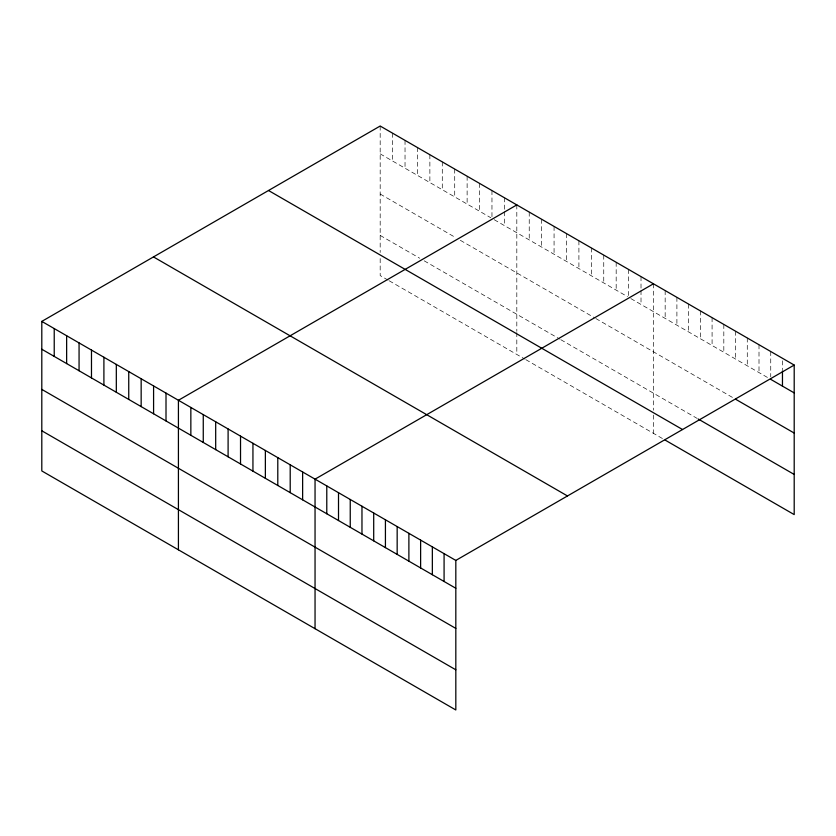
<?xml version="1.0" encoding="UTF-8"?>
<svg xmlns="http://www.w3.org/2000/svg" width="836" height="836" viewBox="0 0 836 836"><rect width="100%" height="100%" fill="white"/><g stroke="black" fill="none" stroke-linecap="round" stroke-linejoin="round"><path stroke-width="0.63" stroke-dasharray="4.18 3.13" d="M380.181 153.866L490.836 217.757M494.233 219.711L627.47 296.634M630.856 298.588L768.608 378.123M380.181 194.036L454.711 237.058M460.354 240.319L594.72 317.889M595.849 318.547L733.412 397.967M380.181 235.407L419.703 258.23M424.218 260.832L559.723 339.061M560.851 339.719L697.161 418.418M388.092 280.133L380.181 275.577L380.181 257.321M389.221 280.791L524.715 359.02M525.844 359.668L665.163 440.102M782.465 360.818L782.465 369.679M770.74 351.517L770.74 376.827M759.004 344.745L759.004 372.584M747.279 337.974L747.279 365.813M735.544 331.202L735.544 359.041M723.819 324.431L723.819 352.259M712.084 317.649L712.084 345.487M700.359 310.877L700.359 338.716M688.624 304.105L688.624 331.944M676.899 297.334L676.899 325.173M665.163 290.562L665.163 318.401M653.438 283.791L653.438 410.204M653.438 415.074L653.438 433.33M641.013 276.622L641.013 289.277M641.013 290.541L641.013 304.461M628.599 269.453L628.599 296.017M616.174 262.274L616.174 290.113M603.749 255.105L603.749 282.944M591.334 247.937L591.334 275.775M578.909 240.768L578.909 268.607M566.495 233.599L566.495 261.428M554.069 226.42L554.069 254.259M541.655 219.251L541.655 247.09M529.23 212.083L529.23 239.922M516.815 204.914L516.815 331.328M516.815 332.55L516.815 354.454M504.39 197.745L504.39 210.39M504.39 211.665L504.39 225.574M491.965 190.566L491.965 217.141M479.55 183.397L479.55 211.236M467.125 176.229L467.125 204.068M454.711 169.06L454.711 196.899M442.286 161.891L442.286 189.72M429.871 154.712L429.871 182.551M417.446 147.544L417.446 175.382M405.032 140.375L405.032 168.214M392.606 133.206L392.606 161.045M380.181 126.027L380.181 252.451"/><path stroke-width="1.25" d="M41.8 321.4L455.819 560.423L455.819 709.973L41.8 470.94L41.8 321.4L380.181 126.027L794.2 365.06L794.2 514.6L665.163 440.102M516.815 204.914L178.423 400.277L178.423 549.816M653.438 283.791L315.047 479.153L315.047 628.703M455.819 560.423L794.2 365.06M770.74 379.356L794.2 392.899M735.544 399.2L794.2 433.058M698.227 419.024L794.2 474.44M268.523 190.504L682.531 429.526M153.469 256.924L567.477 495.957M41.8 349.239L455.819 588.262M41.8 389.398L455.819 628.421M41.8 430.78L455.819 669.803M782.465 370.944L782.465 386.127M444.083 553.651L444.083 581.49M432.348 546.88L432.348 574.719M420.623 540.108L420.623 567.947M408.888 533.337L408.888 561.175M397.163 526.565L397.163 554.404M385.427 519.793L385.427 547.632M373.702 513.022L373.702 540.861M361.967 506.25L361.967 534.089M350.242 499.479L350.242 527.307M338.507 492.697L338.507 520.535M326.782 485.925L326.782 513.764M302.632 471.985L302.632 499.823M290.207 464.816L290.207 492.655M277.792 457.647L277.792 485.486M265.367 450.468L265.367 478.307M252.942 443.299L252.942 471.138M240.528 436.131L240.528 463.97M228.103 428.962L228.103 456.801M215.688 421.793L215.688 449.632M203.263 414.614L203.263 442.453M190.848 407.445L190.848 435.284M166.009 393.108L166.009 420.947M153.584 385.939L153.584 413.778M141.159 378.76L141.159 406.599M128.744 371.592L128.744 399.43M116.319 364.423L116.319 392.262M103.904 357.254L103.904 385.093M91.479 350.085L91.479 377.924M79.065 342.906L79.065 370.745M66.64 335.738L66.64 363.576M54.225 328.569L54.225 356.408"/></g></svg>
